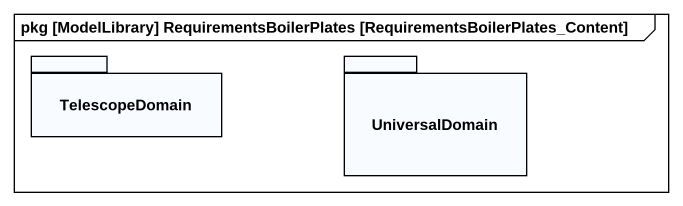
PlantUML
@startuml
mainframe pkg [ModelLibrary] RequirementsBoilerPlates [RequirementsBoilerPlates_Content]
package TelescopeDomain {
}
package UniversalDomain {
}
@enduml
